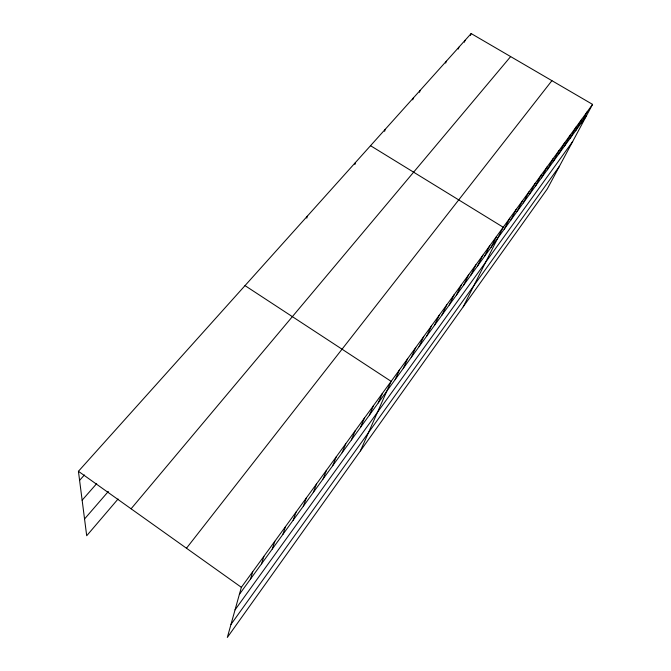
<?xml version="1.0" encoding="UTF-8"?>
<svg xmlns="http://www.w3.org/2000/svg" width="671" height="671" viewBox="0 0 671 671"><rect width="100%" height="100%" fill="white"/><g stroke="black" fill="none" stroke-linecap="round" stroke-linejoin="round"><path stroke-width="1.01" d="M306.806 218.159L307.243 216.247M354.884 164.512L355.42 162.55M592.568 104.382L241.359 587.31L227.326 637.45L547.259 188.987L592.568 104.382L471.143 33.55L78.432 471.302L86.702 535.743L118.071 498.998M250.56 578.972L252.741 571.667M384.617 131.331L385.213 129.344M261.522 563.858L263.896 556.334M412.732 99.853L413.328 98M419.501 92.296L420.105 90.442M272.267 549.037L274.825 541.296M282.818 534.493L285.552 526.55M445.67 63.091L446.316 61.22M458.234 49.075L458.897 47.196M293.16 520.226L296.07 512.09M464.391 42.206L465.062 40.327M470.463 35.429L471.143 33.55M303.317 506.228L306.387 497.899M313.29 492.48L316.511 483.976M323.078 478.985L326.45 470.312M332.682 465.733L336.205 456.901M342.118 452.724L345.775 443.732M351.386 439.941L355.177 430.807M360.495 427.385L364.412 418.108M369.444 415.055L373.479 405.636M378.234 402.927L382.395 393.391M360.386 450.937L391.143 381.354L245.016 285.62M395.118 379.643L399.497 369.872M403.229 368.463L407.708 358.574M411.206 357.458L415.785 347.469M419.056 346.639L423.728 336.548M426.781 335.986L431.537 325.804M434.38 325.502L439.228 315.236M441.862 315.185L446.794 304.827M449.226 305.037L454.242 294.594M456.481 295.039L461.564 284.521M463.619 285.192L468.777 274.598M470.648 275.496L475.882 264.835M477.576 265.951L482.877 255.215M484.395 256.548L489.763 245.754M491.113 247.289L496.54 236.427M463.208 306.815L503.216 227.243L370.535 145.699M504.248 229.172L509.801 218.192M510.673 220.306L516.276 209.285M517.005 211.575L522.667 200.503M523.246 202.969L528.958 191.847M529.402 194.489L535.164 183.317M535.466 186.127L541.271 174.913M541.447 177.882L547.301 166.634M547.343 169.755L553.24 158.465M553.156 161.736L559.094 150.413M558.893 153.827L564.865 142.47M564.546 146.026L570.56 134.645M570.124 138.335L576.179 126.92M575.626 130.753L581.715 119.304M581.052 123.263L587.175 111.797M230.967 624.441L559.396 166.316M235.051 609.855L572.682 141.506M239.379 594.389L586.412 115.882M186.479 548.232L551.914 80.671M131.088 508.794L510.639 56.59M84.554 518.968L108.341 491.457M82.139 500.205L96.691 483.615M79.597 480.361L84.403 474.967M78.432 471.302L241.359 587.31"/></g></svg>
